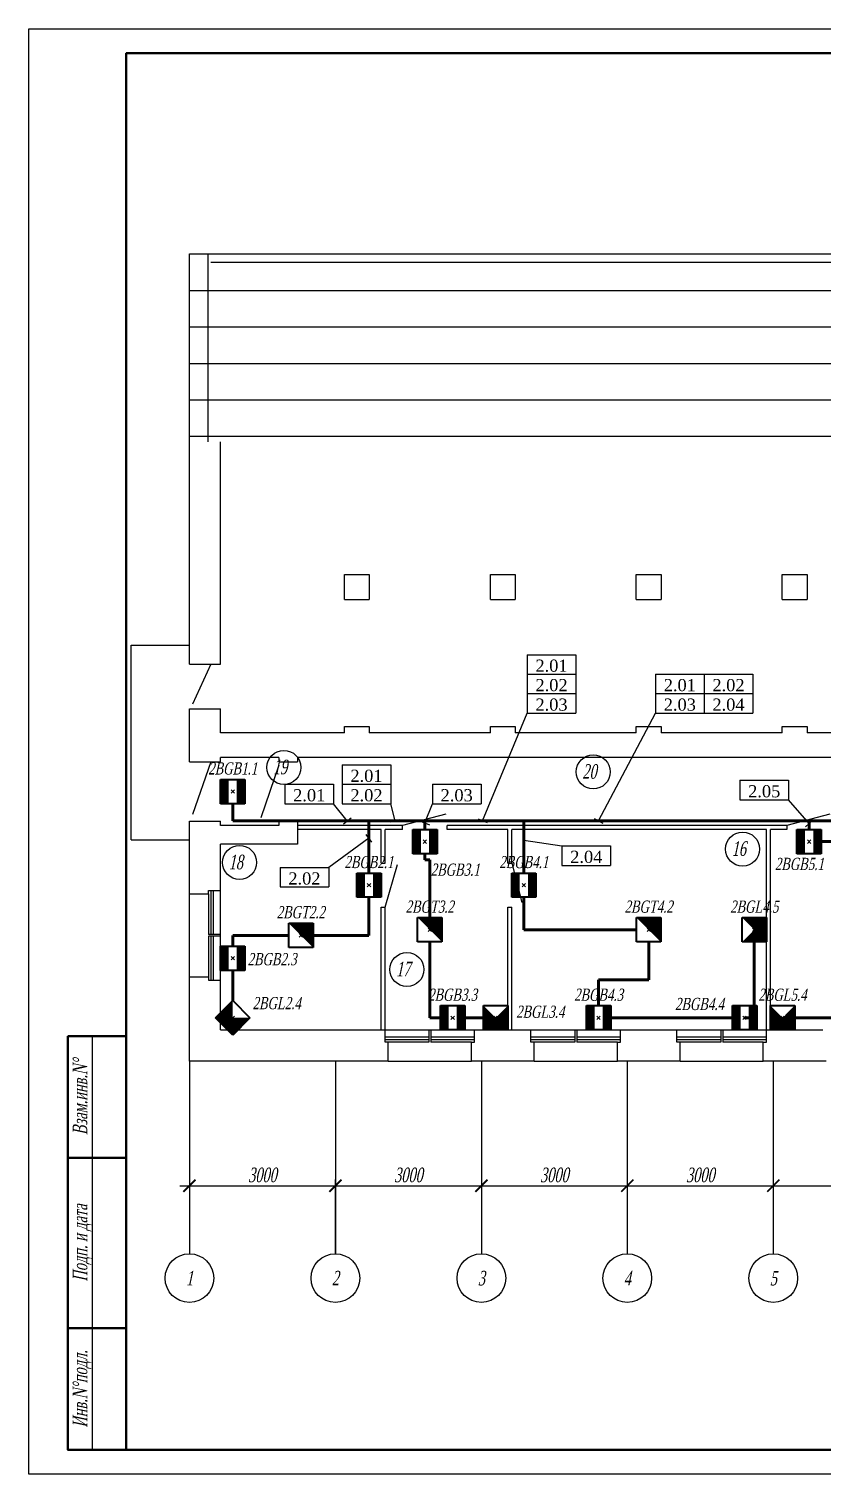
# Model space of a CAD drawing. Extents: x 0 to 1720, y -2086 to 3873.
# Drawn here: x 0 to 163, y -1192 to -895 of the extents above; entities that cross this region are included whole.
import ezdxf
from ezdxf.enums import TextEntityAlignment as Align

# ---------------------------------------------------------------- set-up
doc = ezdxf.new("R2010")
doc.units = 0
doc.layers.add('EL_DEVICE', color=1, linetype='Continuous', lineweight=40)
doc.layers.add('EL_KABLE', color=9, linetype='Continuous', lineweight=60)
for name, color, linetype in [('EL_DEVICE_NAME', 7, 'Continuous'), ('FORMAT', 134, 'Continuous'), ('OSI', 5, 'Continuous'), ('PLAN', 2, 'Continuous'), ('SYS_PIN', 7, 'Continuous'), ('TEXT', 4, 'Continuous')]:
    doc.layers.add(name, color=color, linetype=linetype)
doc.styles.add('R2_5', font='times.ttf', dxfattribs={"width": 0.65, "oblique": 12, "height": 2.5})
doc.styles.get("Standard").update_dxf_attribs({"font": 'times.ttf'})

# ---------------------------------------------------------------- blocks, each defined once
blk = doc.blocks.new('_ArchTick')
at = {"const_width": 0.15}
blk.add_lwpolyline([(-0.5, -0.5), (0.5, 0.5)], dxfattribs=at)
blk = doc.blocks.new('OS_DAT_BGB')
at = {"layer": 'EL_DEVICE'}
for p, q in [((-2.5, 2.5), (2.5, 2.5)), ((-2.5, -2.5), (-2.5, 2.5)), ((2.5, 2.5), (2.5, -2.5)), ((2.5, -2.5), (-2.5, -2.5))]:
    blk.add_line(p, q, dxfattribs=at)
at = {"layer": 'EL_DEVICE', "const_width": 1.67}
for points in [[(-1.67, 2.5), (-1.67, -2.5)], [(1.67, 2.5), (1.67, -2.5)]]:
    blk.add_lwpolyline(points, dxfattribs=at)
blk = doc.blocks.new('CONNECTOR_SQUARE')
at = {"layer": 'SYS_PIN'}
for p, q in [((-0.35, 0.35), (0.35, -0.35)), ((0.35, 0.35), (-0.35, -0.35))]:
    blk.add_line(p, q, dxfattribs=at)
blk = doc.blocks.new('OS_DAT_BGT')
at = {"layer": 'EL_DEVICE'}
for p, q in [((-2.5, 2.5), (2.5, 2.5)), ((-2.5, -2.5), (-2.5, 2.5)), ((2.5, 2.5), (2.5, -2.5)), ((2.5, -2.5), (-2.5, -2.5))]:
    blk.add_line(p, q, dxfattribs=at)
blk.add_lwpolyline([(2.5, 2.5, 0, 7.07, 0), (0, 0, 7.07, 7.07, 0)], format="xyseb", dxfattribs=at)
blk = doc.blocks.new('OS_DAT_BGL')
at = {"layer": 'EL_DEVICE'}
for p, q in [((-2.5, 2.5), (2.5, 2.5)), ((-2.5, -2.5), (-2.5, 2.5)), ((2.5, 2.5), (2.5, -2.5)), ((2.5, -2.5), (-2.5, -2.5))]:
    blk.add_line(p, q, dxfattribs=at)
for points in [[(-2.5, 2.5, 0, 7.07, 0), (0, 0, 7.07, 7.07, 0)], [(2.5, 2.5, 0, 7.07, 0), (0, 0, 7.07, 7.07, 0)]]:
    blk.add_lwpolyline(points, format="xyseb", dxfattribs=at)

msp = doc.modelspace()

# ---------------------------------------------------------------- linework, layer by layer
for p, q in [((102.42, -1023.61), (112.42, -1023.61)), ((102.42, -1023.61), (102.42, -1035.61)), ((112.42, -1023.61), (112.42, -1035.61)), ((102.42, -1027.61), (112.42, -1027.61)), ((128.79, -1027.61), (148.79, -1027.61)), ((128.79, -1027.61), (128.79, -1035.61)), ((138.79, -1027.61), (138.79, -1035.61)), ((148.79, -1027.61), (148.79, -1035.61)), ((102.42, -1031.61), (112.42, -1031.61)), ((128.79, -1031.61), (148.79, -1031.61)), ((93.24, -1057.73), (102.42, -1035.61)), ((102.42, -1035.61), (112.42, -1035.61)), ((117.11, -1057.73), (128.79, -1035.61)), ((128.79, -1035.61), (148.79, -1035.61)), ((64.38, -1046.24), (74.38, -1046.24)), ((64.38, -1046.24), (64.38, -1054.24)), ((74.38, -1046.24), (74.38, -1054.24)), ((52.62, -1050.24), (62.62, -1050.24)), ((52.62, -1050.24), (52.62, -1054.24)), ((62.62, -1050.24), (62.62, -1054.24)), ((64.38, -1050.24), (74.38, -1050.24)), ((82.93, -1050.24), (92.93, -1050.24)), ((82.93, -1050.24), (82.93, -1054.24)), ((92.93, -1050.24), (92.93, -1054.24)), ((146.14, -1049.42), (156.14, -1049.42)), ((146.14, -1049.42), (146.14, -1053.42)), ((156.14, -1049.42), (156.14, -1053.42)), ((52.62, -1054.24), (62.62, -1054.24)), ((65.44, -1057.73), (62.62, -1054.24)), ((64.38, -1054.24), (74.38, -1054.24)), ((75.26, -1057.73), (74.38, -1054.24)), ((81.4, -1058.19), (82.93, -1054.24)), ((82.93, -1054.24), (92.93, -1054.24)), ((146.14, -1053.42), (156.14, -1053.42)), ((160.37, -1058.3), (156.14, -1053.42)), ((64.66, -1058.36), (66.22, -1057.1)), ((116.22, -1057.27), (117.99, -1058.2)), ((74.29, -1057.98), (76.23, -1057.49)), ((80.47, -1057.83), (82.33, -1058.55)), ((92.32, -1057.35), (94.17, -1058.12)), ((159.62, -1058.95), (161.13, -1057.64)), ((69.9, -1061.34), (61.63, -1067.34)), ((70.49, -1062.15), (69.31, -1060.54)), ((101.88, -1060.76), (101.59, -1062.74)), ((101.73, -1061.75), (109.57, -1062.9)), ((109.57, -1062.9), (119.57, -1062.9)), ((109.57, -1062.9), (109.57, -1066.9)), ((119.57, -1062.9), (119.57, -1066.9)), ((51.63, -1067.34), (61.63, -1067.34)), ((51.63, -1067.34), (51.63, -1071.34)), ((61.63, -1067.34), (61.63, -1071.34)), ((109.57, -1066.9), (119.57, -1066.9)), ((51.63, -1071.34), (61.63, -1071.34))]:
    msp.add_line(p, q)
at = {"layer": 'EL_KABLE'}
for p, q in [((41.9, -1057.73), (41.9, -1054.23)), ((1183.2, -1057.73), (41.9, -1057.73)), ((1183.2, -1057.73), (69.9, -1057.73)), ((69.9, -1057.73), (69.9, -1068.47)), ((1183.2, -1057.73), (81.4, -1057.73)), ((81.4, -1057.73), (81.4, -1059.53)), ((1183.2, -1057.73), (101.73, -1057.73)), ((101.73, -1057.73), (101.73, -1068.47)), ((1183.2, -1057.73), (160.37, -1057.73)), ((160.37, -1057.73), (160.37, -1059.53)), ((162.87, -1062.03), (164.91, -1062.03)), ((81.4, -1064.53), (81.4, -1065.77)), ((81.4, -1065.77), (82.4, -1065.77)), ((82.4, -1065.77), (82.4, -1077.63)), ((69.9, -1073.47), (69.9, -1081.28)), ((101.73, -1073.47), (101.73, -1080.13)), ((101.73, -1080.13), (124.9, -1080.13)), ((53.4, -1081.28), (41.9, -1081.28)), ((41.9, -1081.28), (41.9, -1083.48)), ((69.9, -1081.28), (58.4, -1081.28)), ((82.4, -1082.63), (82.4, -1098.23)), ((127.4, -1082.63), (127.4, -1090.44)), ((149.1, -1098.23), (149.1, -1082.63)), ((41.9, -1088.48), (41.9, -1094.69)), ((127.4, -1090.44), (117.1, -1090.44)), ((117.1, -1090.44), (117.1, -1095.73)), ((82.4, -1098.23), (84.6, -1098.23)), ((89.6, -1098.23), (93.43, -1098.23)), ((119.6, -1098.23), (144.6, -1098.23)), ((147.1, -1098.23), (149.1, -1098.23)), ((174.6, -1098.23), (157.4, -1098.23))]:
    msp.add_line(p, q, dxfattribs=at)
at = {"layer": 'FORMAT'}
msp.add_line((13, -1102), (13, -1187), dxfattribs=at)
at = {"layer": 'FORMAT', "lineweight": 50}
for p, q in [((20, -1127), (8, -1127)), ((20, -1162), (8, -1162))]:
    msp.add_line(p, q, dxfattribs=at)
at = {"layer": 'FORMAT'}
msp.add_lwpolyline([(0, -895), (1720.39, -895), (1720.39, -1192), (0, -1192)], close=True, dxfattribs=at)
at = {"layer": 'FORMAT', "lineweight": 50}
for points in [[(20, -1187), (20, -900), (1715.39, -900), (1715.39, -1187)], [(8, -1102), (20, -1102), (20, -1187), (8, -1187)]]:
    msp.add_lwpolyline(points, close=True, dxfattribs=at)
at = {"layer": 'OSI'}
for p, q in [((33, -1107.13), (33, -1146.73)), ((63, -1107.13), (63, -1146.73)), ((93, -1107.13), (93, -1146.73)), ((123, -1107.13), (123, -1146.73)), ((153, -1107.13), (153, -1146.73)), ((153, -1107.75), (153, -1133.98)), ((153, -1107.75), (153, -1133.98)), ((33, -1117.35), (33, -1133.98)), ((63, -1117.35), (63, -1133.98)), ((63, -1117.98), (63, -1133.98)), ((93, -1117.98), (93, -1133.98)), ((93, -1118.6), (93, -1133.98)), ((123, -1118.6), (123, -1133.98)), ((123, -1119.23), (123, -1133.98)), ((31, -1132.73), (65, -1132.73)), ((61, -1132.73), (95, -1132.73)), ((91, -1132.73), (125, -1132.73)), ((121, -1132.73), (155, -1132.73)), ((151, -1132.73), (185, -1132.73))]:
    msp.add_line(p, q, dxfattribs=at)
at = {"layer": 'OSI', "lineweight": 25}
msp.add_line((63, -1146.73), (63, -1131.48), dxfattribs=at)
for centre in [(33, -1151.73), (63, -1151.73), (93, -1151.73), (123, -1151.73), (153, -1151.73)]:
    msp.add_circle(centre, 5, dxfattribs=at)
at = {"layer": 'PLAN'}
for p, q in [((33, -941.23), (1460.2, -941.23)), ((33, -1025.53), (33, -941.23)), ((36.8, -941.23), (36.8, -979.89)), ((37.4, -942.93), (1380.89, -942.93)), ((33, -948.73), (209.7, -948.73)), ((33, -956.23), (209.7, -956.23)), ((33, -963.73), (209.7, -963.73)), ((33, -971.23), (209.7, -971.23)), ((33, -978.73), (209.7, -978.73)), ((39.4, -1025.53), (39.4, -979.89)), ((64.85, -1007.13), (69.95, -1007.13)), ((64.85, -1012.23), (64.85, -1007.13)), ((69.95, -1007.13), (69.95, -1012.23)), ((94.85, -1007.13), (99.95, -1007.13)), ((94.85, -1012.23), (94.85, -1007.13)), ((99.95, -1007.13), (99.95, -1012.23)), ((124.85, -1007.13), (129.95, -1007.13)), ((124.85, -1012.23), (124.85, -1007.13)), ((129.95, -1007.13), (129.95, -1012.23)), ((154.85, -1007.13), (159.95, -1007.13)), ((154.85, -1012.23), (154.85, -1007.13)), ((159.95, -1007.13), (159.95, -1012.23)), ((64.85, -1012.23), (69.95, -1012.23)), ((94.85, -1012.23), (99.95, -1012.23)), ((124.85, -1012.23), (129.95, -1012.23)), ((154.85, -1012.23), (159.95, -1012.23)), ((21, -1061.68), (21, -1021.68)), ((21, -1021.68), (33, -1021.68)), ((33, -1025.53), (39.4, -1025.53)), ((37.4, -1025.53), (33.66, -1033.79)), ((33, -1045.63), (33, -1034.73)), ((33, -1034.73), (39.4, -1034.73)), ((39.4, -1039.63), (39.4, -1034.73)), ((64.85, -1039.63), (64.85, -1038.33)), ((64.85, -1038.33), (69.95, -1038.33)), ((69.95, -1038.33), (69.95, -1039.63)), ((94.85, -1039.63), (94.85, -1038.33)), ((94.85, -1038.33), (99.95, -1038.33)), ((99.95, -1038.33), (99.95, -1039.63)), ((124.85, -1039.63), (124.85, -1038.33)), ((124.85, -1038.33), (129.95, -1038.33)), ((129.95, -1038.33), (129.95, -1039.63)), ((154.85, -1039.63), (154.85, -1038.33)), ((154.85, -1038.33), (159.95, -1038.33)), ((159.95, -1038.33), (159.95, -1039.63)), ((64.85, -1039.63), (39.4, -1039.63)), ((94.85, -1039.63), (69.95, -1039.63)), ((124.85, -1039.63), (99.95, -1039.63)), ((154.85, -1039.63), (129.95, -1039.63)), ((184.85, -1039.63), (159.95, -1039.63)), ((39.4, -1045.63), (39.4, -1044.73)), ((51.4, -1044.73), (39.4, -1044.73)), ((39.4, -1045.63), (39.4, -1044.73)), ((51.4, -1044.73), (39.4, -1044.73)), ((51.4, -1044.73), (51.4, -1045.63)), ((246.15, -1044.73), (55.2, -1044.73)), ((55.2, -1044.73), (55.2, -1045.63)), ((33, -1045.63), (39.4, -1045.63)), ((37.4, -1045.63), (33.66, -1056.47)), ((37.4, -1045.63), (33.66, -1056.47)), ((51.4, -1046.28), (47.66, -1057.12)), ((51.4, -1046.28), (47.66, -1057.12)), ((51.4, -1045.63), (55.2, -1045.63)), ((85.68, -1056.37), (76.8, -1058.73)), ((164.65, -1056.37), (155.77, -1058.73)), ((33, -1072.73), (33, -1057.83)), ((33, -1057.83), (39.4, -1057.83)), ((39.4, -1058.73), (39.4, -1057.83)), ((39.4, -1058.73), (39.4, -1057.83)), ((51.4, -1058.73), (39.4, -1058.73)), ((51.4, -1057.83), (51.4, -1058.73)), ((51.4, -1057.83), (55.2, -1057.83)), ((55.2, -1057.83), (55.2, -1062.53)), ((76.8, -1058.73), (55.2, -1058.73)), ((72.4, -1059.53), (55.2, -1059.53)), ((72.4, -1066.42), (72.4, -1059.53)), ((76.8, -1059.53), (73.2, -1059.53)), ((73.2, -1066.42), (73.2, -1059.53)), ((76.8, -1059.53), (76.8, -1058.73)), ((146, -1058.73), (86, -1058.73)), ((86, -1059.53), (86, -1058.73)), ((98.43, -1059.53), (86, -1059.53)), ((98.43, -1066.42), (98.43, -1059.53)), ((99.23, -1066.42), (99.23, -1059.53)), ((151.6, -1059.53), (99.23, -1059.53)), ((155.77, -1058.73), (146, -1058.73)), ((151.6, -1100.73), (151.6, -1059.53)), ((155.77, -1059.53), (152.4, -1059.53)), ((152.4, -1100.73), (152.4, -1059.53)), ((155.77, -1058.73), (155.77, -1059.53)), ((21, -1061.68), (33, -1061.68)), ((39.4, -1072.08), (39.4, -1062.53)), ((55.2, -1062.53), (39.4, -1062.53)), ((72.4, -1066.42), (73.2, -1066.42)), ((73.2, -1075.52), (75.77, -1066.72)), ((98.43, -1066.42), (99.23, -1066.42)), ((99.23, -1066.42), (101.34, -1074.54)), ((36.9, -1072.73), (36.9, -1072.08)), ((36.9, -1072.08), (39.4, -1072.08)), ((37.4, -1072.08), (37.4, -1081.08)), ((37.9, -1072.08), (37.9, -1081.08)), ((39.4, -1090.48), (39.4, -1072.08)), ((33, -1072.73), (36.9, -1072.73)), ((33, -1089.83), (33, -1072.73)), ((36.9, -1072.73), (36.9, -1081.08)), ((72.4, -1100.73), (72.4, -1075.52)), ((72.4, -1075.52), (73.2, -1075.52)), ((73.2, -1100.73), (73.2, -1075.52)), ((98.43, -1100.73), (98.43, -1075.52)), ((98.43, -1075.52), (99.23, -1075.52)), ((99.23, -1100.73), (99.23, -1075.52)), ((39.4, -1081.08), (36.9, -1081.08)), ((36.9, -1081.48), (36.9, -1089.83)), ((39.4, -1081.48), (36.9, -1081.48)), ((37.4, -1081.48), (37.4, -1090.48)), ((37.9, -1081.48), (37.9, -1090.48)), ((33, -1107.13), (33, -1089.83)), ((33, -1089.83), (36.9, -1089.83)), ((36.9, -1089.83), (36.9, -1090.48)), ((36.9, -1090.48), (39.4, -1090.48)), ((39.4, -1100.73), (39.4, -1090.48)), ((39.4, -1100.73), (73.2, -1100.73)), ((73.2, -1103.23), (73.2, -1100.73)), ((73.2, -1100.73), (91.6, -1100.73)), ((82.2, -1100.73), (82.2, -1103.23)), ((82.6, -1100.73), (82.6, -1103.23)), ((91.6, -1100.73), (103.2, -1100.73)), ((91.6, -1103.23), (91.6, -1100.73)), ((103.2, -1103.23), (103.2, -1100.73)), ((103.2, -1100.73), (121.6, -1100.73)), ((112.2, -1100.73), (112.2, -1103.23)), ((112.6, -1100.73), (112.6, -1103.23)), ((121.6, -1100.73), (133.2, -1100.73)), ((121.6, -1103.23), (121.6, -1100.73)), ((133.2, -1103.23), (133.2, -1100.73)), ((133.2, -1100.73), (151.6, -1100.73)), ((142.2, -1100.73), (142.2, -1103.23)), ((142.6, -1100.73), (142.6, -1103.23)), ((151.6, -1100.73), (163.2, -1100.73)), ((151.6, -1103.23), (151.6, -1100.73)), ((82.2, -1102.23), (73.2, -1102.23)), ((82.2, -1102.73), (73.2, -1102.73)), ((73.85, -1103.23), (73.2, -1103.23)), ((73.85, -1107.13), (73.85, -1103.23)), ((82.2, -1103.23), (73.85, -1103.23)), ((91.6, -1102.23), (82.6, -1102.23)), ((91.6, -1102.73), (82.6, -1102.73)), ((90.95, -1103.23), (82.6, -1103.23)), ((90.95, -1107.13), (90.95, -1103.23)), ((90.95, -1103.23), (91.6, -1103.23)), ((112.2, -1102.23), (103.2, -1102.23)), ((112.2, -1102.73), (103.2, -1102.73)), ((103.85, -1103.23), (103.2, -1103.23)), ((103.85, -1107.13), (103.85, -1103.23)), ((112.2, -1103.23), (103.85, -1103.23)), ((121.6, -1102.23), (112.6, -1102.23)), ((121.6, -1102.73), (112.6, -1102.73)), ((120.95, -1103.23), (112.6, -1103.23)), ((120.95, -1107.13), (120.95, -1103.23)), ((120.95, -1103.23), (121.6, -1103.23)), ((142.2, -1102.23), (133.2, -1102.23)), ((142.2, -1102.73), (133.2, -1102.73)), ((133.85, -1103.23), (133.2, -1103.23)), ((133.85, -1107.13), (133.85, -1103.23)), ((142.2, -1103.23), (133.85, -1103.23)), ((151.6, -1102.23), (142.6, -1102.23)), ((151.6, -1102.73), (142.6, -1102.73)), ((150.95, -1103.23), (142.6, -1103.23)), ((150.95, -1107.13), (150.95, -1103.23)), ((150.95, -1103.23), (151.6, -1103.23)), ((73.85, -1107.13), (33, -1107.13)), ((73.85, -1107.13), (90.95, -1107.13)), ((103.85, -1107.13), (90.95, -1107.13)), ((103.85, -1107.13), (120.95, -1107.13)), ((133.85, -1107.13), (120.95, -1107.13)), ((133.85, -1107.13), (150.95, -1107.13)), ((163.85, -1107.13), (150.95, -1107.13))]:
    msp.add_line(p, q, dxfattribs=at)
for centre in [(52.41, -1046.77), (115.99, -1047.69), (146.69, -1063.55), (43.3, -1066.3), (77.7, -1088.3)]:
    msp.add_circle(centre, 3.5, dxfattribs=at)

# ---------------------------------------------------------------- block references
for name, p in [('OS_DAT_BGB', (41.9, -1051.73)), ('CONNECTOR_SQUARE', (41.9, -1051.73)), ('OS_DAT_BGB', (81.4, -1062.03)), ('OS_DAT_BGB', (160.37, -1062.03)), ('CONNECTOR_SQUARE', (81.4, -1062.03)), ('CONNECTOR_SQUARE', (160.37, -1062.03)), ('OS_DAT_BGB', (69.9, -1070.97)), ('OS_DAT_BGB', (101.73, -1070.97)), ('CONNECTOR_SQUARE', (69.9, -1070.97)), ('CONNECTOR_SQUARE', (101.73, -1070.97)), ('OS_DAT_BGT', (82.4, -1080.13)), ('OS_DAT_BGT', (127.4, -1080.13)), ('OS_DAT_BGT', (55.9, -1081.28)), ('CONNECTOR_SQUARE', (55.9, -1081.28)), ('CONNECTOR_SQUARE', (82.4, -1080.13)), ('CONNECTOR_SQUARE', (127.4, -1080.13)), ('CONNECTOR_SQUARE', (149.1, -1080.13)), ('OS_DAT_BGB', (41.9, -1085.98)), ('CONNECTOR_SQUARE', (41.9, -1085.98)), ('OS_DAT_BGB', (87.1, -1098.23)), ('OS_DAT_BGB', (117.1, -1098.23)), ('OS_DAT_BGB', (147.1, -1098.23)), ('CONNECTOR_SQUARE', (41.9, -1098.23)), ('CONNECTOR_SQUARE', (87.1, -1098.23)), ('CONNECTOR_SQUARE', (95.93, -1098.23)), ('CONNECTOR_SQUARE', (117.1, -1098.23)), ('CONNECTOR_SQUARE', (147.1, -1098.23)), ('CONNECTOR_SQUARE', (154.9, -1098.23))]:
    msp.add_blockref(name, p)
for p, rotation in [((149.1, -1080.13), 270), ((41.9, -1098.23), 135), ((95.93, -1098.23), 180), ((154.9, -1098.23), 180)]:
    msp.add_blockref('OS_DAT_BGL', p, dxfattribs=dict(rotation=rotation))
at = {"layer": 'OSI', "xscale": 2.5, "yscale": 2.5, "zscale": 2.5, "rotation": 180}
for p in [(33, -1132.73), (63, -1132.73), (93, -1132.73), (123, -1132.73), (153, -1132.73)]:
    msp.add_blockref('_ArchTick', p, dxfattribs=at)
at = {"layer": 'OSI', "xscale": 2.5, "yscale": 2.5, "zscale": 2.5}
for p in [(63, -1132.73), (93, -1132.73), (123, -1132.73), (153, -1132.73)]:
    msp.add_blockref('_ArchTick', p, dxfattribs=at)

# ---------------------------------------------------------------- texts
at = {"char_height": 2.5, "attachment_point": 2, "line_spacing_factor": 0.96}
for s, insert in [('2.01', (107.42, -1024.61)), ('2.02', (107.42, -1028.61)), ('2.01', (133.79, -1028.61)), ('2.02', (143.79, -1028.61)), ('2.03', (107.42, -1032.61)), ('2.03', (133.79, -1032.61)), ('2.04', (143.79, -1032.61)), ('2.01', (69.38, -1047.24)), ('2.01', (57.62, -1051.24)), ('2.02', (69.38, -1051.24)), ('2.03', (87.93, -1051.24)), ('2.05', (151.14, -1050.42)), ('2.04', (114.57, -1063.9)), ('2.02', (56.63, -1068.34))]:
    msp.add_mtext(s, dxfattribs=dict(at, insert=insert))
at = {"layer": 'EL_DEVICE_NAME', "style": 'R2_5', "oblique": 12, "width": 0.7}
for s, p in [('2BGB1.1', (41.9, -1048.23)), ('2BGB2.1', (69.9, -1067.47)), ('2BGB4.1', (101.73, -1067.47)), ('2BGB5.1', (158.37, -1067.85)), ('2BGB3.1', (87.63, -1069.03)), ('2BGT3.2', (82.4, -1076.63)), ('2BGT4.2', (127.4, -1076.63)), ('2BGL4.5', (149.1, -1076.63)), ('2BGT2.2', (55.9, -1077.78)), ('2BGB2.3', (49.99, -1087.43)), ('2BGB3.3', (87.1, -1094.73)), ('2BGB4.3', (117.1, -1094.73)), ('2BGL5.4', (154.9, -1094.73)), ('2BGL2.4', (50.94, -1096.46)), ('2BGL3.4', (105.11, -1098.23)), ('2BGB4.4', (137.84, -1096.63))]:
    msp.add_text(s, height=2.5, dxfattribs=at).set_placement(p, align=Align.CENTER)
at = {"layer": 'OSI', "lineweight": 25, "style": 'R2_5', "oblique": 12, "width": 0.65}
for s, p in [('1', (33, -1151.73)), ('2', (63, -1151.73)), ('3', (93, -1151.73)), ('4', (123, -1151.73)), ('5', (153, -1151.73))]:
    msp.add_text(s, height=3, dxfattribs=at).set_placement(p, align=Align.MIDDLE_CENTER)
at = {"layer": 'OSI', "char_height": 3, "attachment_point": 5, "style": 'R2_5'}
for insert in [(48, -1130.54), (78, -1130.54), (108, -1130.54), (138, -1130.54)]:
    msp.add_mtext('3000', dxfattribs=dict(at, insert=insert))
at = {"layer": 'PLAN', "style": 'R2_5', "oblique": 12, "width": 0.65}
for s, p in [('19', (50.16, -1048.18)), ('20', (113.75, -1049.1)), ('16', (144.44, -1064.95)), ('18', (41.05, -1067.71)), ('17', (75.45, -1089.7))]:
    msp.add_text(s, height=3, dxfattribs=at).set_placement(p)
at = {"layer": 'TEXT', "style": 'R2_5', "oblique": 12, "width": 0.65}
for s, p in [('Взам.инв.N%%d', (10.5, -1114.5)), ('Подп. и дата', (10.5, -1144.5)), ('Инв.N%%dподл.', (10.5, -1174.5))]:
    msp.add_text(s, height=3, rotation=90, dxfattribs=at).set_placement(p, align=Align.MIDDLE_CENTER)

doc.saveas('drawing.dxf')
